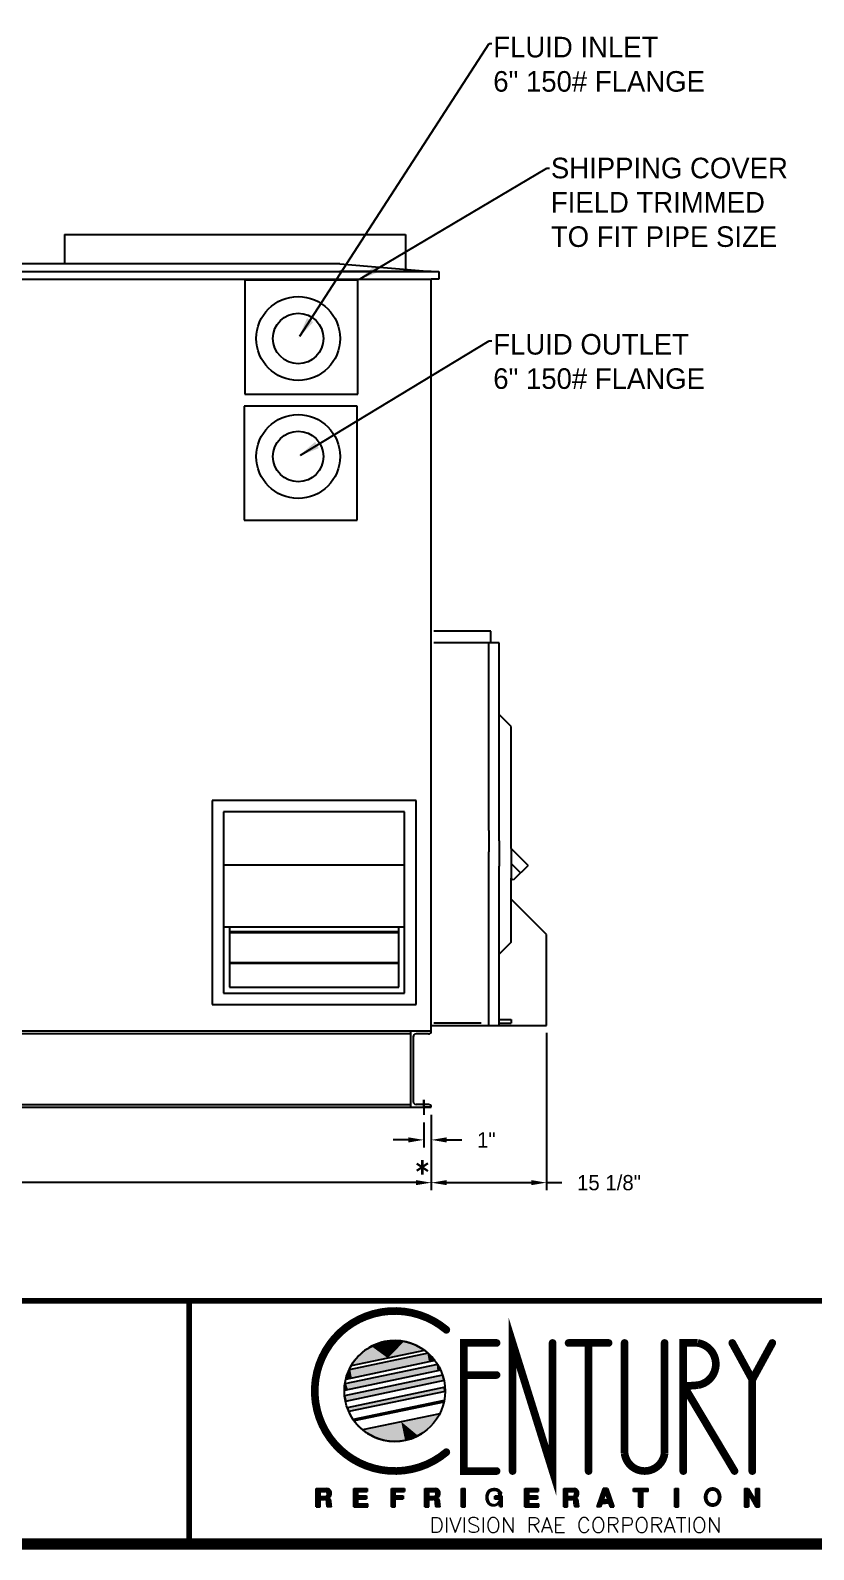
# Model space of a CAD drawing. Header units: inches. Extents: x -229 to 371, y -110 to 269.
# Drawn here: x -94.1 to 8.7, y -101.9 to 97.4 of the extents above; entities that cross this region are included whole.
import ezdxf

# ---------------------------------------------------------------- set-up
doc = ezdxf.new("R2010")
doc.units = ezdxf.units.IN
doc.header["$MEASUREMENT"] = 0
doc.layers.get('0').update_dxf_attribs({"color": 10})
doc.layers.add('Logo Century', color=1, linetype='Continuous')
doc.styles.add('ROMANS', font='romans.shx', dxfattribs={"height": 0.125})
doc.styles.add('SIMPLEX', font='SIMPLEX')

# ---------------------------------------------------------------- blocks, each defined once
blk = doc.blocks.new('L-C')
at = {"linetype": 'Continuous'}
for p, q in [((0.127, 1.789), (0.1933, 1.789)), ((0.127, 1.7347), (0.127, 1.7494)), ((0.1349, 1.7512), (0.1457, 1.7512)), ((0.148, 1.7514), (0.1515, 1.738)), ((0.149, 1.7517), (0.1529, 1.7385)), ((0.1494, 1.7518), (0.1542, 1.7393)), ((0.1499, 1.752), (0.1554, 1.7403)), ((0.1506, 1.7524), (0.1573, 1.7425)), ((0.1507, 1.7525), (0.159, 1.7451)), ((0.152, 1.7538), (0.1588, 1.7497)), ((0.1529, 1.7557), (0.1577, 1.7542)), ((0.1658, 1.7532), (0.159, 1.7451)), ((0.1674, 1.7511), (0.16, 1.7435)), ((0.168, 1.7506), (0.161, 1.7422)), ((0.1686, 1.7501), (0.1623, 1.7409)), ((0.1699, 1.7494), (0.1631, 1.7402)), ((0.1786, 1.7496), (0.1859, 1.7381)), ((0.1795, 1.7503), (0.1885, 1.7401)), ((0.1803, 1.751), (0.1905, 1.7425)), ((0.181, 1.752), (0.1921, 1.7454)), ((0.1815, 1.753), (0.193, 1.7484)), ((0.1819, 1.7546), (0.1932, 1.75)), ((0.127, 1.7347), (0.1297, 1.7347)), ((0.1501, 1.7378), (0.1334, 1.7371)), ((0.1711, 1.7489), (0.1655, 1.7384)), ((0.1724, 1.7486), (0.1687, 1.7368)), ((0.1735, 1.7484), (0.1715, 1.7359)), ((0.1746, 1.7484), (0.1744, 1.7354)), ((0.1756, 1.7485), (0.1774, 1.7354)), ((0.1767, 1.7487), (0.1803, 1.7358)), ((0.1776, 1.7491), (0.1831, 1.7366)), ((0.127, 1.6534), (0.127, 1.6038)), ((0.127, 1.5184), (0.127, 1.5047)), ((0.127, 1.3978), (0.1933, 1.3978)), ((0.127, 1.3435), (0.127, 1.3582)), ((0.127, 1.3435), (0.1297, 1.3435)), ((0.1501, 1.3466), (0.1334, 1.3459)), ((0.1349, 1.36), (0.1457, 1.36)), ((0.148, 1.3602), (0.1515, 1.3468)), ((0.149, 1.3605), (0.1529, 1.3473)), ((0.1494, 1.3606), (0.1542, 1.3481)), ((0.1499, 1.3608), (0.1554, 1.3491)), ((0.1506, 1.3612), (0.1573, 1.3513)), ((0.1507, 1.3613), (0.159, 1.3539)), ((0.152, 1.3626), (0.1588, 1.3585)), ((0.1529, 1.3645), (0.1577, 1.363)), ((0.1658, 1.362), (0.159, 1.3539)), ((0.1674, 1.3599), (0.16, 1.3523)), ((0.168, 1.3594), (0.161, 1.351)), ((0.1686, 1.3589), (0.1623, 1.3497)), ((0.1699, 1.3582), (0.1631, 1.349)), ((0.1711, 1.3577), (0.1655, 1.3472)), ((0.1724, 1.3574), (0.1687, 1.3456)), ((0.1735, 1.3572), (0.1715, 1.3447)), ((0.1746, 1.3572), (0.1744, 1.3442)), ((0.1756, 1.3573), (0.1774, 1.3442)), ((0.1767, 1.3575), (0.1803, 1.3446)), ((0.1776, 1.3579), (0.1831, 1.3454)), ((0.1786, 1.3584), (0.1859, 1.3469)), ((0.1795, 1.3591), (0.1885, 1.3489)), ((0.1803, 1.3598), (0.1905, 1.3513)), ((0.181, 1.3608), (0.1921, 1.3542)), ((0.1815, 1.3618), (0.193, 1.3572)), ((0.1819, 1.3634), (0.1932, 1.3588)), ((0.127, 1.2663), (0.1933, 1.2663)), ((0.127, 1.2663), (0.127, 1.2526)), ((0.1933, 1.2663), (0.1933, 1.2526)), ((0.127, 1.2526), (0.1933, 1.2526)), ((0.127, 1.1283), (0.1377, 1.13)), ((0.127, 1.1201), (0.127, 1.1283)), ((0.127, 1.1201), (0.1653, 1.1201)), ((0.1541, 1.1467), (0.1653, 1.1467)), ((0.1541, 1.1314), (0.1541, 1.1467)), ((0.1653, 1.1201), (0.1653, 1.1467)), ((0.1744, 1.1336), (0.1807, 1.1227)), ((0.1744, 1.1336), (0.1744, 1.1211)), ((0.127, 1.0377), (0.127, 0.9881)), ((0.127, 0.898), (0.1933, 0.898)), ((0.127, 0.8437), (0.127, 0.8585)), ((0.127, 0.8437), (0.1297, 0.8437)), ((0.1501, 0.8469), (0.1334, 0.8461)), ((0.1349, 0.8603), (0.1457, 0.8603)), ((0.148, 0.8605), (0.1515, 0.8471)), ((0.149, 0.8607), (0.1529, 0.8476)), ((0.1494, 0.8609), (0.1542, 0.8483)), ((0.1499, 0.8611), (0.1554, 0.8494)), ((0.1506, 0.8615), (0.1573, 0.8516)), ((0.1507, 0.8616), (0.159, 0.8542)), ((0.152, 0.8628), (0.1588, 0.8587)), ((0.1529, 0.8648), (0.1577, 0.8633)), ((0.1658, 0.8622), (0.159, 0.8542)), ((0.1674, 0.8602), (0.16, 0.8526)), ((0.168, 0.8597), (0.161, 0.8513)), ((0.1686, 0.8592), (0.1623, 0.85)), ((0.1699, 0.8584), (0.1631, 0.8492)), ((0.1711, 0.858), (0.1655, 0.8474)), ((0.1724, 0.8576), (0.1687, 0.8459)), ((0.1735, 0.8575), (0.1715, 0.845)), ((0.1746, 0.8575), (0.1744, 0.8445)), ((0.1756, 0.8576), (0.1774, 0.8445)), ((0.1767, 0.8578), (0.1803, 0.8449)), ((0.1776, 0.8581), (0.1831, 0.8457)), ((0.1786, 0.8587), (0.1859, 0.8471)), ((0.1795, 0.8593), (0.1885, 0.8492)), ((0.1803, 0.8601), (0.1905, 0.8515)), ((0.181, 0.8611), (0.1921, 0.8545)), ((0.1815, 0.8621), (0.193, 0.8574)), ((0.1819, 0.8637), (0.1932, 0.8591)), ((0.1933, 0.7561), (0.127, 0.7791)), ((0.127, 0.7653), (0.127, 0.7791)), ((0.1405, 0.7607), (0.127, 0.7653)), ((0.1933, 0.7404), (0.127, 0.7173)), ((0.1405, 0.7357), (0.127, 0.7312)), ((0.127, 0.7312), (0.127, 0.7173)), ((0.1405, 0.7607), (0.1405, 0.7482)), ((0.1405, 0.7357), (0.1405, 0.7482)), ((0.1774, 0.7482), (0.1517, 0.7569)), ((0.1517, 0.7482), (0.1517, 0.7569)), ((0.1774, 0.7482), (0.1517, 0.7395)), ((0.1517, 0.7482), (0.1517, 0.7395)), ((0.1933, 0.7404), (0.1933, 0.7561)), ((0.127, 0.6272), (0.182, 0.6272)), ((0.127, 0.6272), (0.127, 0.6135)), ((0.127, 0.6135), (0.182, 0.6135)), ((0.182, 0.6473), (0.1933, 0.6473)), ((0.182, 0.6272), (0.182, 0.6473)), ((0.182, 0.5942), (0.182, 0.6135)), ((0.1933, 0.6473), (0.1933, 0.5942)), ((0.182, 0.5942), (0.1933, 0.5942)), ((0.127, 0.4985), (0.1933, 0.4985)), ((0.127, 0.4985), (0.127, 0.4848)), ((0.1933, 0.4985), (0.1933, 0.4848)), ((0.127, 0.4848), (0.1933, 0.4848)), ((0.1934, 0.2472), (0.127, 0.2472)), ((0.1735, 0.2335), (0.127, 0.2062)), ((0.1735, 0.2335), (0.127, 0.2335)), ((0.1934, 0.2336), (0.148, 0.2069)), ((0.1934, 0.2472), (0.1934, 0.2336)), ((0.1934, 0.2337), (0.1935, 0.2337)), ((0.127, 0.2062), (0.127, 0.1932)), ((0.127, 0.1932), (0.1934, 0.1932)), ((0.148, 0.2069), (0.1934, 0.2069)), ((0.1934, 0.2069), (0.1934, 0.1932))]:
    blk.add_line(p, q, dxfattribs=at)
for p, q in [((0.127, 1.789), (0.127, 1.7753)), ((0.127, 1.7753), (0.1533, 1.7753)), ((0.1533, 1.7753), (0.1533, 1.7591)), ((0.1646, 1.7753), (0.182, 1.7753)), ((0.1646, 1.7753), (0.1646, 1.7564)), ((0.182, 1.7753), (0.182, 1.7562)), ((0.1933, 1.789), (0.1933, 1.7517)), ((0.127, 1.6534), (0.1933, 1.6534)), ((0.1933, 1.6534), (0.1933, 1.6054)), ((0.5037, 1.3296), (0.436, 1.6523)), ((0.5098, 1.3282), (0.4411, 1.6558)), ((0.4697, 1.672), (0.4843, 1.6751)), ((0.5425, 1.3249), (0.4697, 1.672)), ((0.5577, 1.3254), (0.4838, 1.6776)), ((0.5811, 1.3288), (0.5065, 1.684)), ((0.5268, 1.687), (0.5068, 1.6828)), ((0.6008, 1.3341), (0.5268, 1.687)), ((0.6187, 1.3411), (0.5459, 1.6878)), ((0.5697, 1.6858), (0.5477, 1.6792)), ((0.6397, 1.3525), (0.5697, 1.6858)), ((0.653, 1.3614), (0.5855, 1.683)), ((0.62, 1.671), (0.5894, 1.6646)), ((0.6798, 1.3862), (0.62, 1.671)), ((0.6899, 1.3989), (0.6344, 1.6635)), ((0.127, 1.6038), (0.1383, 1.6038)), ((0.1383, 1.6397), (0.1554, 1.6397)), ((0.1383, 1.6397), (0.1383, 1.6038)), ((0.1554, 1.6397), (0.1554, 1.608)), ((0.1667, 1.608), (0.1554, 1.608)), ((0.1667, 1.6397), (0.182, 1.6397)), ((0.1667, 1.6397), (0.1667, 1.608)), ((0.182, 1.6397), (0.182, 1.6054)), ((0.1933, 1.6054), (0.182, 1.6054)), ((0.4622, 1.3443), (0.4039, 1.622)), ((0.127, 1.5184), (0.1933, 1.5184)), ((0.127, 1.5047), (0.1554, 1.5047)), ((0.1554, 1.5047), (0.1554, 1.4757)), ((0.1667, 1.5047), (0.1667, 1.4757)), ((0.1667, 1.5047), (0.182, 1.5047)), ((0.182, 1.5047), (0.182, 1.4718)), ((0.1933, 1.5184), (0.1933, 1.4718)), ((0.1667, 1.4757), (0.1554, 1.4757)), ((0.1933, 1.4718), (0.182, 1.4718)), ((0.127, 1.3978), (0.127, 1.3841)), ((0.127, 1.3841), (0.1533, 1.3841)), ((0.1533, 1.3841), (0.1533, 1.3679)), ((0.1646, 1.3841), (0.1646, 1.3652)), ((0.1646, 1.3841), (0.182, 1.3841)), ((0.182, 1.3841), (0.182, 1.365)), ((0.1933, 1.3978), (0.1933, 1.3605)), ((0.6798, 1.3862), (0.6491, 1.3798)), ((0.5425, 1.3249), (0.5571, 1.328)), ((0.5425, 1.3249), (0.5571, 1.328)), ((0.6008, 1.3341), (0.5808, 1.3299)), ((0.6008, 1.3341), (0.5808, 1.3299)), ((0.6397, 1.3525), (0.6169, 1.3497)), ((0.127, 1.0377), (0.1933, 1.0377)), ((0.127, 0.9881), (0.1383, 0.9881)), ((0.1383, 1.024), (0.1554, 1.024)), ((0.1383, 1.024), (0.1383, 0.9881)), ((0.1554, 1.024), (0.1554, 0.9923)), ((0.1667, 0.9923), (0.1554, 0.9923)), ((0.1667, 1.024), (0.182, 1.024)), ((0.1667, 1.024), (0.1667, 0.9923)), ((0.182, 1.024), (0.182, 0.9897)), ((0.1933, 0.9897), (0.182, 0.9897)), ((0.1933, 1.0377), (0.1933, 0.9897)), ((0.127, 0.898), (0.127, 0.8843)), ((0.127, 0.8843), (0.1533, 0.8843)), ((0.1533, 0.8843), (0.1533, 0.8682)), ((0.1646, 0.8843), (0.182, 0.8843)), ((0.1646, 0.8843), (0.1646, 0.8655)), ((0.182, 0.8843), (0.182, 0.8653)), ((0.1933, 0.898), (0.1933, 0.8608)), ((0.127, 0.2472), (0.127, 0.2335))]:
    blk.add_line(p, q)
at = {"const_width": 0.0276}
for points in [[(0.764, 1.3208, 2.151009), (0.3236, 1.3208, 2.25)], [(0.7166, 0.679), (0.3206, 0.679, 0.899385), (0.3206, 0.535), (0.7166, 0.535)], [(0.5614, 0.4596), (0.5648, 0.4154, 0.8541), (0.7166, 0.4154), (0.7166, 0.4676), (0.2558, 0.4676)]]:
    blk.add_lwpolyline(points, format="xyb", dxfattribs=at)
at = {"linetype": 'Continuous'}
for points, format in [([(0.1457, 1.7512, 0.04518), (0.1486, 1.7516, 0.23841), (0.1525, 1.7547, 0.123436), (0.1533, 1.7591)], "xyb"), ([(0.159, 1.7451, 0.318957), (0.1799, 1.7357, 0.369216), (0.1933, 1.7517, 0.369216)], "xyb"), ([(0.1646, 1.7564, 0.398028), (0.1753, 1.7485, 0.408527), (0.182, 1.7562, 0.408527)], "xyb"), ([(0.1501, 1.7378, 0.166405), (0.1543, 1.7394, 0.10668), (0.159, 1.7451, 0.10668)], "xyb"), ([(0.1457, 1.36, 0.04518), (0.1486, 1.3604, 0.23841), (0.1525, 1.3635, 0.123436), (0.1533, 1.3679)], "xyb"), ([(0.1501, 1.3466, 0.166405), (0.1543, 1.3482, 0.10668), (0.159, 1.3539, 0.10668)], "xyb"), ([(0.159, 1.3539, 0.318957), (0.1799, 1.3445, 0.369216), (0.1933, 1.3605, 0.369216)], "xyb"), ([(0.1646, 1.3652, 0.398028), (0.1753, 1.3573, 0.408527), (0.182, 1.365, 0.408527)], "xyb"), ([(0.1538, 1.1737, 0.0126, 0.0126, 0), (0.1532, 1.1736, 0.0126, 0.0126, 0), (0.1528, 1.1734, 0.0126, 0.0125, 0), (0.1524, 1.1733, 0.0125, 0.0125, 0), (0.152, 1.1733, 0.0125, 0.0125, 0), (0.1517, 1.1732, 0.0125, 0.0125, 0), (0.1514, 1.1731, 0.0125, 0.0124, 0), (0.1511, 1.173, 0.0124, 0.0124, 0), (0.1508, 1.1729, 0.0124, 0.0124, 0), (0.1506, 1.1729, 0.0124, 0.0124, 0), (0.1504, 1.1728, 0.0124, 0.0124, 0), (0.1502, 1.1727, 0.0124, 0.0124, 0), (0.15, 1.1727, 0.0124, 0.0123, 0), (0.1498, 1.1726, 0.0123, 0.0123, 0), (0.1496, 1.1726, 0.0123, 0.0123, 0), (0.1494, 1.1725, 0.0123, 0.0123, 0), (0.1492, 1.1724, 0.0123, 0.0123, 0), (0.149, 1.1724, 0.0123, 0.0123, 0), (0.1488, 1.1723, 0.0123, 0.0123, 0), (0.1486, 1.1722, 0.0123, 0.0123, 0), (0.1484, 1.1721, 0.0123, 0.0122, 0), (0.1482, 1.1721, 0.0122, 0.0122, 0), (0.148, 1.172, 0.0122, 0.0122, 0), (0.1478, 1.1719, 0.0122, 0.0122, 0), (0.1476, 1.1718, 0.0122, 0.0122, 0), (0.1474, 1.1718, 0.0122, 0.0122, 0), (0.1472, 1.1717, 0.0122, 0.0122, 0), (0.147, 1.1716, 0.0122, 0.0121, 0), (0.1468, 1.1715, 0.0121, 0.0121, 0), (0.1466, 1.1714, 0.0121, 0.0121, 0), (0.1464, 1.1713, 0.0121, 0.0121, 0), (0.1462, 1.1713, 0.0121, 0.0121, 0), (0.146, 1.1712, 0.0121, 0.0121, 0), (0.1458, 1.1711, 0.0121, 0.0121, 0), (0.1456, 1.171, 0.0121, 0.012, 0), (0.1454, 1.1709, 0.012, 0.012, 0), (0.1452, 1.1708, 0.012, 0.012, 0), (0.145, 1.1707, 0.012, 0.012, 0), (0.1448, 1.1706, 0.012, 0.012, 0), (0.1446, 1.1705, 0.012, 0.012, 0), (0.1444, 1.1704, 0.012, 0.012, 0), (0.1442, 1.1703, 0.012, 0.0119, 0), (0.144, 1.1702, 0.0119, 0.0119, 0), (0.1437, 1.17, 0.0119, 0.0119, 0), (0.1435, 1.1699, 0.0119, 0.0119, 0), (0.1433, 1.1698, 0.0119, 0.0119, 0), (0.1431, 1.1697, 0.0119, 0.0119, 0), (0.1429, 1.1696, 0.0119, 0.0118, 0), (0.1427, 1.1695, 0.0118, 0.0118, 0), (0.1425, 1.1693, 0.0118, 0.0118, 0), (0.1423, 1.1692, 0.0118, 0.0118, 0), (0.1421, 1.1691, 0.0118, 0.0118, 0), (0.1419, 1.1689, 0.0118, 0.0118, 0), (0.1417, 1.1688, 0.0118, 0.0118, 0), (0.1415, 1.1687, 0.0118, 0.0117, 0), (0.1413, 1.1685, 0.0117, 0.0117, 0), (0.1411, 1.1684, 0.0117, 0.0117, 0), (0.1409, 1.1682, 0.0117, 0.0117, 0), (0.1406, 1.1681, 0.0117, 0.0117, 0), (0.1404, 1.1679, 0.0117, 0.0117, 0), (0.1402, 1.1677, 0.0117, 0.0116, 0), (0.14, 1.1676, 0.0116, 0.0116, 0), (0.1398, 1.1674, 0.0116, 0.0116, 0), (0.1396, 1.1672, 0.0116, 0.0116, 0), (0.1394, 1.1671, 0.0116, 0.0116, 0), (0.1392, 1.1669, 0.0116, 0.0116, 0), (0.1391, 1.1667, 0.0116, 0.0115, 0), (0.1389, 1.1665, 0.0115, 0.0115, 0), (0.1387, 1.1663, 0.0115, 0.0115, 0), (0.1385, 1.1661, 0.0115, 0.0115, 0), (0.1383, 1.1659, 0.0115, 0.0115, 0), (0.1381, 1.1657, 0.0115, 0.0114, 0), (0.1379, 1.1655, 0.0114, 0.0114, 0), (0.1377, 1.1653, 0.0114, 0.0114, 0), (0.1375, 1.1651, 0.0114, 0.0114, 0), (0.1374, 1.1648, 0.0114, 0.0114, 0), (0.1372, 1.1646, 0.0114, 0.0114, 0), (0.137, 1.1644, 0.0114, 0.0113, 0), (0.1368, 1.1641, 0.0113, 0.0113, 0), (0.1366, 1.1639, 0.0113, 0.0113, 0), (0.1365, 1.1636, 0.0113, 0.0113, 0), (0.1363, 1.1634, 0.0113, 0.0113, 0), (0.1361, 1.1631, 0.0113, 0.0112, 0), (0.136, 1.1629, 0.0112, 0.0112, 0), (0.1358, 1.1626, 0.0112, 0.0112, 0), (0.1357, 1.1623, 0.0112, 0.0112, 0), (0.1355, 1.162, 0.0112, 0.0112, 0), (0.1353, 1.1617, 0.0112, 0.0111, 0), (0.1352, 1.1614, 0.0111, 0.0111, 0), (0.135, 1.1611, 0.0111, 0.0111, 0), (0.1349, 1.1608, 0.0111, 0.0111, 0), (0.1348, 1.1605, 0.0111, 0.011, 0), (0.1346, 1.1602, 0.011, 0.011, 0), (0.1345, 1.1599, 0.011, 0.011, 0), (0.1343, 1.1595, 0.011, 0.011, 0), (0.1342, 1.1592, 0.011, 0.0109, 0), (0.1341, 1.1588, 0.0109, 0.0109, 0), (0.134, 1.1585, 0.0109, 0.0109, 0), (0.1338, 1.1581, 0.0109, 0.0109, 0), (0.1337, 1.1578, 0.0109, 0.0108, 0), (0.1336, 1.1574, 0.0108, 0.0108, 0), (0.1335, 1.157, 0.0108, 0.0108, 0), (0.1334, 1.1566, 0.0108, 0.0108, 0), (0.1333, 1.1562, 0.0108, 0.0107, 0), (0.1332, 1.1558, 0.0107, 0.0107, 0), (0.1331, 1.1554, 0.0107, 0.0107, 0), (0.133, 1.155, 0.0107, 0.0107, 0), (0.133, 1.1546, 0.0107, 0.0106, 0), (0.1329, 1.1541, 0.0106, 0.0106, 0), (0.1328, 1.1537, 0.0106, 0.0106, 0), (0.1327, 1.1533, 0.0106, 0.0105, 0), (0.1327, 1.1528, 0.0105, 0.0105, 0), (0.1326, 1.1523, 0.0105, 0.0105, 0), (0.1326, 1.1519, 0.0105, 0.0105, 0), (0.1326, 1.1514, 0.0105, 0.0104, 0), (0.1325, 1.151, 0.0104, 0.0104, 0), (0.1325, 1.1505, 0.0104, 0.0104, 0), (0.1325, 1.15, 0.0104, 0.0103, 0), (0.1325, 1.1495, 0.0103, 0.0103, 0), (0.1326, 1.149, 0.0103, 0.0103, 0), (0.1326, 1.1486, 0.0103, 0.0102, 0), (0.1326, 1.1481, 0.0102, 0.0102, 0), (0.1327, 1.1476, 0.0102, 0.0102, 0), (0.1327, 1.1471, 0.0102, 0.0101, 0), (0.1328, 1.1466, 0.0101, 0.0101, 0), (0.1329, 1.1461, 0.0101, 0.0101, 0), (0.133, 1.1456, 0.0101, 0.01, 0), (0.1331, 1.1451, 0.01, 0.01, 0), (0.1332, 1.1445, 0.01, 0.00997, 0), (0.1334, 1.144, 0.00997, 0.00994, 0), (0.1335, 1.1435, 0.00994, 0.00991, 0), (0.1337, 1.143, 0.00991, 0.00987, 0), (0.1339, 1.1425, 0.00987, 0.00983, 0), (0.1341, 1.142, 0.00983, 0.0098, 0), (0.1344, 1.1415, 0.0098, 0.00976, 0), (0.1346, 1.141, 0.00976, 0.00973, 0), (0.1349, 1.1405, 0.00973, 0.00969, 0), (0.1351, 1.14, 0.00969, 0.00965, 0), (0.1355, 1.1395, 0.00965, 0.00961, 0), (0.1358, 1.139, 0.00961, 0.00957, 0), (0.1361, 1.1385, 0.00957, 0.00953, 0), (0.1365, 1.138, 0.00953, 0.00949, 0), (0.1369, 1.1375, 0.00949, 0.00945, 0), (0.1373, 1.137, 0.00945, 0.00941, 0), (0.1377, 1.1365, 0.00941, 0.00937, 0), (0.1381, 1.136, 0.00937, 0.00932, 0), (0.1386, 1.1355, 0.00932, 0.00928, 0), (0.1391, 1.135, 0.00928, 0.00923, 0), (0.1397, 1.1345, 0.00923, 0.00918, 0), (0.1403, 1.134, 0.00918, 0.00912, 0), (0.141, 1.1335, 0.00912, 0.00907, 0), (0.1417, 1.133, 0.00907, 0.009, 0), (0.1425, 1.1324, 0.009, 0.00894, 0), (0.1433, 1.1319, 0.00894, 0.00886, 0), (0.1443, 1.1313, 0.00886, 0.00878, 0), (0.1455, 1.1306, 0.00878, 0.00868, 0), (0.1468, 1.1299, 0.00868, 0.00856, 0), (0.1485, 1.1291, 0.00856, 0.00842, 0), (0.1504, 1.1283, 0.00842, 0.00826, 0), (0.1527, 1.1273, 0.00826, 0.00808, 0), (0.1554, 1.1263, 0.00808, 0.00808, 0)], "xyseb"), ([(0.1457, 0.8603, 0.04518), (0.1486, 0.8606, 0.23841), (0.1525, 0.8637, 0.123436), (0.1533, 0.8682)], "xyb"), ([(0.1501, 0.8469, 0.166405), (0.1543, 0.8484, 0.10668), (0.159, 0.8542, 0.10668)], "xyb"), ([(0.159, 0.8542, 0.318957), (0.1799, 0.8448, 0.369216), (0.1933, 0.8608, 0.369216)], "xyb"), ([(0.1646, 0.8655, 0.398028), (0.1753, 0.8575, 0.408527), (0.182, 0.8653, 0.408527)], "xyb")]:
    blk.add_lwpolyline(points, format=format, dxfattribs=at)
at = {"const_width": 0.0138}
for points in [[(0.3236, 1.3277, 1), (0.3236, 1.3138, 1)], [(0.764, 1.3277, 1), (0.764, 1.3138, 1)], [(0.2558, 1.1467, 1), (0.2558, 1.1329, 1)], [(0.6014, 1.1467, 1), (0.6014, 1.1329, 1)], [(0.7166, 1.1467, 1), (0.7166, 1.1329, 1)], [(0.2558, 1.0891, 1), (0.2558, 1.0753, 1)], [(0.7166, 1.0891, 1), (0.7166, 1.0753, 1)], [(0.2558, 0.9451, 1), (0.2558, 0.9313, 1)], [(0.7166, 0.9451, 1), (0.7166, 0.9313, 1)], [(0.7166, 0.8875, 1), (0.7166, 0.8737, 1)], [(0.2558, 0.8155, 1), (0.2558, 0.8017, 1)], [(0.7166, 0.7435, 1), (0.7166, 0.7297, 1)], [(0.7166, 0.6859, 1), (0.7166, 0.6721, 1)], [(0.7166, 0.5419, 1), (0.7166, 0.5281, 1)], [(0.2558, 0.4746, 1), (0.2558, 0.4607, 1)], [(0.2558, 0.2901, 1), (0.2558, 0.2763, 1)], [(0.7166, 0.2981, 1), (0.7166, 0.2843, 1)], [(0.2558, 0.2262, 1), (0.2558, 0.2123, 1)], [(0.7166, 0.1542, 1), (0.7166, 0.1403, 1)]]:
    blk.add_lwpolyline(points, format="xyb", close=True, dxfattribs=at)
at = {"const_width": 0.0276}
for points in [[(0.2558, 1.1398), (0.2558, 1.2576), (0.7166, 1.2576), (0.7166, 1.1398)], [(0.6014, 1.2576), (0.6014, 1.1398)], [(0.7166, 0.9382), (0.2558, 0.9382), (0.7166, 1.0822), (0.2558, 1.0822)], [(0.7166, 0.8806), (0.7166, 0.7366)], [(0.7166, 0.8086), (0.2558, 0.8086)], [(0.5648, 0.4676), (0.2558, 0.2832)], [(0.2558, 0.2192), (0.5849, 0.2192), (0.7166, 0.2912)], [(0.5849, 0.2192), (0.7166, 0.1473)]]:
    blk.add_lwpolyline(points, dxfattribs=at)
at = {"linetype": 'Continuous', "const_width": 0.0126}
blk.add_lwpolyline([(0.1773, 1.128), (0.181, 1.1298), (0.1835, 1.1319), (0.1855, 1.1341), (0.187, 1.1365), (0.188, 1.1389), (0.1887, 1.1414), (0.1891, 1.144), (0.1892, 1.1466), (0.1893, 1.1491), (0.1891, 1.1517), (0.1888, 1.1542), (0.1884, 1.1566), (0.1877, 1.1589), (0.1869, 1.1611), (0.1858, 1.1631), (0.1846, 1.1649), (0.1831, 1.1666), (0.1814, 1.1681), (0.1796, 1.1694), (0.1776, 1.1705), (0.1757, 1.1715), (0.1736, 1.1723), (0.1717, 1.173), (0.1697, 1.1735), (0.1679, 1.1739), (0.1661, 1.1742), (0.1645, 1.1744), (0.1629, 1.1745), (0.1613, 1.1745), (0.1598, 1.1745), (0.1583, 1.1743), (0.1568, 1.1742), (0.1553, 1.1739), (0.1538, 1.1737)], dxfattribs=at)
at = {"linetype": 'Continuous', "const_width": 0.0138}
blk.add_lwpolyline([(0.1335, 0.3621, 0.095704), (0.1352, 0.3527, 0.105766), (0.1401, 0.3454, 0.049024), (0.1444, 0.342, 0.047564), (0.1493, 0.3394, 0.092975), (0.1619, 0.3369, 0.097762), (0.1738, 0.3391, 0.033639), (0.1807, 0.3424, 0.066645), (0.1838, 0.3447, 0.036448), (0.1865, 0.3477, 0.039834), (0.1885, 0.3509, 0.065348), (0.1904, 0.3559, 0.057325), (0.1911, 0.3621, 0.057208), (0.1904, 0.3682, 0.065267), (0.1885, 0.3732, 0.039838), (0.1865, 0.3763, 0.036432), (0.1838, 0.3794, 0.066661), (0.1807, 0.3817, 0.033639), (0.1738, 0.385, 0.097762), (0.1619, 0.3872, 0.093104), (0.1493, 0.3847, 0.047436), (0.1443, 0.382, 0.04905), (0.1401, 0.3786, 0.105029), (0.1353, 0.3715, 0.094594)], format="xyb", close=True, dxfattribs=at)
blk.add_circle((0.5438, 1.5064), 0.1813)
at = {"linetype": 'Continuous'}
for centre, radius, start, end in [((0.1363, 1.7268), 0.0245, 93.4801, 112.3321), ((0.1525, 1.7547), 1.8e-15, 134.9001, 296.5651), ((0.1336, 1.7326), 0.00442, 93.078, 152.8901), ((0.1753, 1.7485), 3.6e-15, 90, 269.6093), ((0.1799, 1.7357), 4e-16, 90, 260.9199), ((0.1363, 1.3356), 0.0245, 93.4801, 112.3321), ((0.1336, 1.3414), 0.00442, 93.078, 152.8901), ((0.1525, 1.3635), 1.8e-15, 134.9001, 296.5651), ((0.1753, 1.3573), 3.6e-15, 90, 269.6093), ((0.1799, 1.3445), 4e-16, 90, 260.9199), ((0.1732, 1.1392), 0.0181, 273.9089, 294.5458), ((0.1363, 0.8359), 0.0245, 93.4801, 112.3321), ((0.1336, 0.8417), 0.00442, 93.078, 152.8901), ((0.1525, 0.8637), 1.8e-15, 134.9001, 296.5651), ((0.1753, 0.8575), 3.6e-15, 90, 269.6093), ((0.1799, 0.8448), 4e-16, 90, 260.9199)]:
    blk.add_arc(centre, radius, start, end, dxfattribs=at)
for centre, radius, start, end in [((0.5438, 1.5064), 0.1815, 108.9978, 211.8542), ((0.5438, 1.5064), 0.1815, 123.4716, 126.4422), ((0.5438, 1.5064), 0.1815, 109.3232, 114.1144), ((0.5438, 1.5064), 0.1815, 95.3798, 101.851), ((0.5456, 1.5398), 0.148, 80.598, 89.8628), ((0.5438, 1.5064), 0.1815, 65.161, 76.7124), ((0.5442, 1.5064), 0.1811, 321.9612, 61.7409), ((0.5438, 1.5064), 0.1815, 306.9897, 318.5411), ((0.5264, 1.4191), 0.0923, 255.8167, 259.6946), ((0.5438, 1.5064), 0.1815, 269.5877, 274.3789), ((0.5438, 1.5064), 0.1815, 281.851, 288.3223), ((0.5438, 1.5064), 0.1815, 294.3687, 303.739)]:
    blk.add_arc(centre, radius, start, end)
for points in [[(0.127, 1.789), (0.127, 1.7753), (0.1933, 1.789), (0.182, 1.7753)], [(0.1349, 1.7512), (0.1334, 1.7371), (0.127, 1.7494), (0.1297, 1.7347)], [(0.1297, 1.7347), (0.127, 1.7347), (0.1297, 1.7347), (0.127, 1.7494)], [(0.1472, 1.7513), (0.1501, 1.7378), (0.1349, 1.7512), (0.1334, 1.7371)], [(0.148, 1.7514), (0.1472, 1.7513), (0.1515, 1.738), (0.1501, 1.7378)], [(0.149, 1.7517), (0.148, 1.7514), (0.1529, 1.7385), (0.1515, 1.738)], [(0.1494, 1.7518), (0.149, 1.7517), (0.1542, 1.7393), (0.1529, 1.7385)], [(0.1499, 1.752), (0.1494, 1.7518), (0.1554, 1.7403), (0.1542, 1.7393)], [(0.1506, 1.7524), (0.1499, 1.752), (0.1573, 1.7425), (0.1554, 1.7403)], [(0.1507, 1.7525), (0.1506, 1.7524), (0.159, 1.7451), (0.1573, 1.7425)], [(0.152, 1.7538), (0.1507, 1.7525), (0.1561, 1.7521), (0.159, 1.7451)], [(0.1529, 1.7557), (0.152, 1.7538), (0.1553, 1.755), (0.1588, 1.7497)], [(0.1533, 1.7591), (0.1529, 1.7557), (0.1533, 1.7591), (0.1553, 1.755)], [(0.1646, 1.7753), (0.1646, 1.7564), (0.1533, 1.7753), (0.1533, 1.7591)], [(0.1533, 1.7591), (0.159, 1.7451), (0.1646, 1.7564), (0.159, 1.7451)], [(0.1658, 1.7532), (0.1646, 1.7564), (0.159, 1.7451), (0.1646, 1.7564)], [(0.1674, 1.7511), (0.1658, 1.7532), (0.16, 1.7435), (0.159, 1.7451)], [(0.168, 1.7506), (0.1674, 1.7511), (0.161, 1.7422), (0.16, 1.7435)], [(0.1686, 1.7501), (0.168, 1.7506), (0.1623, 1.7409), (0.161, 1.7422)], [(0.1699, 1.7494), (0.1686, 1.7501), (0.1631, 1.7402), (0.1623, 1.7409)], [(0.1711, 1.7489), (0.1699, 1.7494), (0.1655, 1.7384), (0.1631, 1.7402)], [(0.1786, 1.7496), (0.1776, 1.7491), (0.1859, 1.7381), (0.1831, 1.7366)], [(0.1795, 1.7503), (0.1786, 1.7496), (0.1885, 1.7401), (0.1859, 1.7381)], [(0.1803, 1.751), (0.1795, 1.7503), (0.1905, 1.7425), (0.1885, 1.7401)], [(0.181, 1.752), (0.1803, 1.751), (0.1921, 1.7454), (0.1905, 1.7425)], [(0.1921, 1.7454), (0.181, 1.752), (0.193, 1.7484), (0.1815, 1.753)], [(0.1932, 1.75), (0.193, 1.7484), (0.1921, 1.7454), (0.181, 1.752)], [(0.1933, 1.7517), (0.1932, 1.75), (0.1819, 1.7546), (0.1815, 1.753)], [(0.1819, 1.7546), (0.1815, 1.753), (0.1932, 1.75), (0.193, 1.7484)], [(0.182, 1.7562), (0.1819, 1.7546), (0.1933, 1.7517), (0.1932, 1.75)], [(0.1933, 1.789), (0.1933, 1.7517), (0.182, 1.7753), (0.182, 1.7562)], [(0.1724, 1.7486), (0.1711, 1.7489), (0.1687, 1.7368), (0.1655, 1.7384)], [(0.1735, 1.7484), (0.1724, 1.7486), (0.1715, 1.7359), (0.1687, 1.7368)], [(0.1746, 1.7484), (0.1735, 1.7484), (0.1744, 1.7354), (0.1715, 1.7359)], [(0.1756, 1.7485), (0.1746, 1.7484), (0.1774, 1.7354), (0.1744, 1.7354)], [(0.1767, 1.7487), (0.1756, 1.7485), (0.1803, 1.7358), (0.1774, 1.7354)], [(0.1776, 1.7491), (0.1767, 1.7487), (0.1831, 1.7366), (0.1803, 1.7358)], [(0.1933, 1.6534), (0.182, 1.6397), (0.127, 1.6534), (0.1383, 1.6397)], [(0.1383, 1.6397), (0.1383, 1.6038), (0.127, 1.6534), (0.127, 1.6038)], [(0.1933, 1.6534), (0.1933, 1.6054), (0.182, 1.6397), (0.182, 1.6054)], [(0.1667, 1.6397), (0.1667, 1.608), (0.1554, 1.6397), (0.1554, 1.608)], [(0.1933, 1.5184), (0.182, 1.5047), (0.127, 1.5184), (0.127, 1.5047)], [(0.1667, 1.5047), (0.1667, 1.4757), (0.1554, 1.5047), (0.1554, 1.4757)], [(0.1933, 1.5184), (0.1933, 1.4718), (0.182, 1.5047), (0.182, 1.4718)], [(0.127, 1.3978), (0.127, 1.3841), (0.1933, 1.3978), (0.182, 1.3841)], [(0.1533, 1.3679), (0.1529, 1.3645), (0.1533, 1.3679), (0.1553, 1.3638)], [(0.1646, 1.3841), (0.1646, 1.3652), (0.1533, 1.3841), (0.1533, 1.3679)], [(0.1533, 1.3679), (0.159, 1.3539), (0.1646, 1.3652), (0.159, 1.3539)], [(0.1933, 1.3978), (0.1933, 1.3605), (0.182, 1.3841), (0.182, 1.365)], [(0.1349, 1.36), (0.1334, 1.3459), (0.127, 1.3582), (0.1297, 1.3435)], [(0.1297, 1.3435), (0.127, 1.3435), (0.1297, 1.3435), (0.127, 1.3582)], [(0.1472, 1.3601), (0.1501, 1.3466), (0.1349, 1.36), (0.1334, 1.3459)], [(0.148, 1.3602), (0.1472, 1.3601), (0.1515, 1.3468), (0.1501, 1.3466)], [(0.149, 1.3605), (0.148, 1.3602), (0.1529, 1.3473), (0.1515, 1.3468)], [(0.1494, 1.3606), (0.149, 1.3605), (0.1542, 1.3481), (0.1529, 1.3473)], [(0.1499, 1.3608), (0.1494, 1.3606), (0.1554, 1.3491), (0.1542, 1.3481)], [(0.1506, 1.3612), (0.1499, 1.3608), (0.1573, 1.3513), (0.1554, 1.3491)], [(0.1507, 1.3613), (0.1506, 1.3612), (0.159, 1.3539), (0.1573, 1.3513)], [(0.152, 1.3626), (0.1507, 1.3613), (0.1561, 1.3609), (0.159, 1.3539)], [(0.1529, 1.3645), (0.152, 1.3626), (0.1553, 1.3638), (0.1588, 1.3585)], [(0.1658, 1.362), (0.1646, 1.3652), (0.159, 1.3539), (0.1646, 1.3652)], [(0.1674, 1.3599), (0.1658, 1.362), (0.16, 1.3523), (0.159, 1.3539)], [(0.168, 1.3594), (0.1674, 1.3599), (0.161, 1.351), (0.16, 1.3523)], [(0.1686, 1.3589), (0.168, 1.3594), (0.1623, 1.3497), (0.161, 1.351)], [(0.1699, 1.3582), (0.1686, 1.3589), (0.1631, 1.349), (0.1623, 1.3497)], [(0.1711, 1.3577), (0.1699, 1.3582), (0.1655, 1.3472), (0.1631, 1.349)], [(0.1724, 1.3574), (0.1711, 1.3577), (0.1687, 1.3456), (0.1655, 1.3472)], [(0.1735, 1.3572), (0.1724, 1.3574), (0.1715, 1.3447), (0.1687, 1.3456)], [(0.1746, 1.3572), (0.1735, 1.3572), (0.1744, 1.3442), (0.1715, 1.3447)], [(0.1756, 1.3573), (0.1746, 1.3572), (0.1774, 1.3442), (0.1744, 1.3442)], [(0.1767, 1.3575), (0.1756, 1.3573), (0.1803, 1.3446), (0.1774, 1.3442)], [(0.1776, 1.3579), (0.1767, 1.3575), (0.1831, 1.3454), (0.1803, 1.3446)], [(0.1786, 1.3584), (0.1776, 1.3579), (0.1859, 1.3469), (0.1831, 1.3454)], [(0.1795, 1.3591), (0.1786, 1.3584), (0.1885, 1.3489), (0.1859, 1.3469)], [(0.1803, 1.3598), (0.1795, 1.3591), (0.1905, 1.3513), (0.1885, 1.3489)], [(0.181, 1.3608), (0.1803, 1.3598), (0.1921, 1.3542), (0.1905, 1.3513)], [(0.1921, 1.3542), (0.181, 1.3608), (0.193, 1.3572), (0.1815, 1.3618)], [(0.1932, 1.3588), (0.193, 1.3572), (0.1921, 1.3542), (0.181, 1.3608)], [(0.1933, 1.3605), (0.1932, 1.3588), (0.1819, 1.3634), (0.1815, 1.3618)], [(0.1819, 1.3634), (0.1815, 1.3618), (0.1932, 1.3588), (0.193, 1.3572)], [(0.182, 1.365), (0.1819, 1.3634), (0.1933, 1.3605), (0.1932, 1.3588)], [(0.1933, 1.2663), (0.1933, 1.2526), (0.127, 1.2663), (0.127, 1.2526)], [(0.1653, 1.1201), (0.127, 1.1201), (0.1377, 1.13), (0.127, 1.1283)], [(0.1541, 1.1314), (0.1653, 1.1201), (0.1541, 1.1314), (0.1377, 1.13)], [(0.1653, 1.1467), (0.1653, 1.1201), (0.1541, 1.1467), (0.1541, 1.1314)], [(0.1744, 1.1336), (0.1807, 1.1227), (0.1744, 1.1336), (0.1744, 1.1211)], [(0.1807, 1.1227), (0.1744, 1.1211), (0.1776, 1.1216), (0.1744, 1.1211)], [(0.1933, 1.0377), (0.182, 1.024), (0.127, 1.0377), (0.1383, 1.024)], [(0.1383, 1.024), (0.1383, 0.9881), (0.127, 1.0377), (0.127, 0.9881)], [(0.1667, 1.024), (0.1667, 0.9923), (0.1554, 1.024), (0.1554, 0.9923)], [(0.1933, 1.0377), (0.1933, 0.9897), (0.182, 1.024), (0.182, 0.9897)], [(0.127, 0.898), (0.127, 0.8843), (0.1933, 0.898), (0.182, 0.8843)], [(0.1646, 0.8843), (0.1646, 0.8655), (0.1533, 0.8843), (0.1533, 0.8682)], [(0.1933, 0.898), (0.1933, 0.8608), (0.182, 0.8843), (0.182, 0.8653)], [(0.1349, 0.8603), (0.1334, 0.8461), (0.127, 0.8585), (0.1297, 0.8437)], [(0.1297, 0.8437), (0.127, 0.8437), (0.1297, 0.8437), (0.127, 0.8585)], [(0.1472, 0.8604), (0.1501, 0.8469), (0.1349, 0.8603), (0.1334, 0.8461)], [(0.148, 0.8605), (0.1472, 0.8604), (0.1515, 0.8471), (0.1501, 0.8469)], [(0.149, 0.8607), (0.148, 0.8605), (0.1529, 0.8476), (0.1515, 0.8471)], [(0.1494, 0.8609), (0.149, 0.8607), (0.1542, 0.8483), (0.1529, 0.8476)], [(0.1499, 0.8611), (0.1494, 0.8609), (0.1554, 0.8494), (0.1542, 0.8483)], [(0.1506, 0.8615), (0.1499, 0.8611), (0.1573, 0.8516), (0.1554, 0.8494)], [(0.1507, 0.8616), (0.1506, 0.8615), (0.159, 0.8542), (0.1573, 0.8516)], [(0.152, 0.8628), (0.1507, 0.8616), (0.1561, 0.8612), (0.159, 0.8542)], [(0.1529, 0.8648), (0.152, 0.8628), (0.1553, 0.864), (0.1588, 0.8587)], [(0.1533, 0.8682), (0.1529, 0.8648), (0.1533, 0.8682), (0.1553, 0.864)], [(0.1533, 0.8682), (0.159, 0.8542), (0.1646, 0.8655), (0.159, 0.8542)], [(0.1658, 0.8622), (0.1646, 0.8655), (0.159, 0.8542), (0.1646, 0.8655)], [(0.1674, 0.8602), (0.1658, 0.8622), (0.16, 0.8526), (0.159, 0.8542)], [(0.168, 0.8597), (0.1674, 0.8602), (0.161, 0.8513), (0.16, 0.8526)], [(0.1686, 0.8592), (0.168, 0.8597), (0.1623, 0.85), (0.161, 0.8513)], [(0.1699, 0.8584), (0.1686, 0.8592), (0.1631, 0.8492), (0.1623, 0.85)], [(0.1711, 0.858), (0.1699, 0.8584), (0.1655, 0.8474), (0.1631, 0.8492)], [(0.1724, 0.8576), (0.1711, 0.858), (0.1687, 0.8459), (0.1655, 0.8474)], [(0.1735, 0.8575), (0.1724, 0.8576), (0.1715, 0.845), (0.1687, 0.8459)], [(0.1746, 0.8575), (0.1735, 0.8575), (0.1744, 0.8445), (0.1715, 0.845)], [(0.1756, 0.8576), (0.1746, 0.8575), (0.1774, 0.8445), (0.1744, 0.8445)], [(0.1767, 0.8578), (0.1756, 0.8576), (0.1803, 0.8449), (0.1774, 0.8445)], [(0.1776, 0.8581), (0.1767, 0.8578), (0.1831, 0.8457), (0.1803, 0.8449)], [(0.1786, 0.8587), (0.1776, 0.8581), (0.1859, 0.8471), (0.1831, 0.8457)], [(0.1795, 0.8593), (0.1786, 0.8587), (0.1885, 0.8492), (0.1859, 0.8471)], [(0.1803, 0.8601), (0.1795, 0.8593), (0.1905, 0.8515), (0.1885, 0.8492)], [(0.181, 0.8611), (0.1803, 0.8601), (0.1921, 0.8545), (0.1905, 0.8515)], [(0.1921, 0.8545), (0.181, 0.8611), (0.193, 0.8574), (0.1815, 0.8621)], [(0.1932, 0.8591), (0.193, 0.8574), (0.1921, 0.8545), (0.181, 0.8611)], [(0.1933, 0.8608), (0.1932, 0.8591), (0.1819, 0.8637), (0.1815, 0.8621)], [(0.1819, 0.8637), (0.1815, 0.8621), (0.1932, 0.8591), (0.193, 0.8574)], [(0.182, 0.8653), (0.1819, 0.8637), (0.1933, 0.8608), (0.1932, 0.8591)], [(0.127, 0.7791), (0.1933, 0.7561), (0.127, 0.7653), (0.1774, 0.7482)], [(0.1774, 0.7482), (0.127, 0.7312), (0.1933, 0.7404), (0.127, 0.7173)], [(0.1517, 0.7569), (0.1405, 0.7607), (0.1517, 0.7395), (0.1405, 0.7357)], [(0.1933, 0.7561), (0.1774, 0.7482), (0.1933, 0.7404), (0.1774, 0.7482)], [(0.182, 0.6272), (0.182, 0.6135), (0.127, 0.6272), (0.127, 0.6135)], [(0.1933, 0.6473), (0.1933, 0.5942), (0.182, 0.6473), (0.182, 0.5942)], [(0.1933, 0.4985), (0.1933, 0.4848), (0.127, 0.4985), (0.127, 0.4848)], [(0.1934, 0.2472), (0.1934, 0.2336), (0.127, 0.2062), (0.127, 0.1932)], [(0.127, 0.2472), (0.127, 0.2335), (0.1934, 0.2472), (0.1735, 0.2335)], [(0.1934, 0.2069), (0.148, 0.2069), (0.1934, 0.1932), (0.127, 0.1932)]]:
    blk.add_solid(points, dxfattribs=at)
for points in [[(0.436, 1.6523), (0.4416, 1.6535), (0.436, 1.6523), (0.4411, 1.6558)], [(0.4416, 1.6535), (0.5094, 1.3305), (0.436, 1.6523), (0.5037, 1.3296)], [(0.4697, 1.672), (0.4843, 1.6751), (0.4697, 1.672), (0.4838, 1.6776)], [(0.4843, 1.6751), (0.5571, 1.328), (0.4697, 1.672), (0.5425, 1.3249)], [(0.5168, 1.6849), (0.5068, 1.6828), (0.5166, 1.6858), (0.5065, 1.684)], [(0.5268, 1.687), (0.6008, 1.3341), (0.5068, 1.6828), (0.5808, 1.3299)], [(0.5168, 1.6849), (0.5268, 1.687), (0.5168, 1.6849), (0.5163, 1.6857)], [(0.5607, 1.687), (0.5616, 1.6821), (0.5459, 1.6878), (0.5477, 1.6792)], [(0.5697, 1.6858), (0.6397, 1.3525), (0.5477, 1.6792), (0.6169, 1.3497)], [(0.5616, 1.6821), (0.5697, 1.6858), (0.5616, 1.6821), (0.5608, 1.687)], [(0.6047, 1.6678), (0.5955, 1.6803), (0.5894, 1.6646), (0.5855, 1.683)], [(0.62, 1.671), (0.6798, 1.3862), (0.5894, 1.6646), (0.6491, 1.3798)], [(0.6047, 1.6678), (0.6014, 1.6784), (0.6047, 1.6678), (0.5955, 1.6803)], [(0.6047, 1.6678), (0.6068, 1.6766), (0.6047, 1.6678), (0.6014, 1.6784)], [(0.6047, 1.6678), (0.6126, 1.6743), (0.6047, 1.6678), (0.6068, 1.6766)], [(0.6047, 1.6678), (0.62, 1.671), (0.6047, 1.6678), (0.6126, 1.6743)], [(0.6621, 1.5312), (0.6344, 1.6635), (0.6621, 1.5312), (0.6508, 1.6529)], [(0.6621, 1.5312), (0.6508, 1.6529), (0.6621, 1.5312), (0.667, 1.6396)], [(0.4331, 1.4831), (0.3869, 1.5976), (0.4331, 1.4831), (0.3774, 1.5788)], [(0.4331, 1.4831), (0.4039, 1.622), (0.4331, 1.4831), (0.3869, 1.5976)], [(0.6621, 1.5312), (0.667, 1.6396), (0.6621, 1.5312), (0.6803, 1.626)], [(0.6621, 1.5312), (0.6803, 1.626), (0.6621, 1.5312), (0.6937, 1.6087)], [(0.6621, 1.5312), (0.6937, 1.6087), (0.6621, 1.5312), (0.7048, 1.5901)], [(0.6621, 1.5312), (0.7048, 1.5901), (0.6621, 1.5312), (0.7119, 1.5747)], [(0.4331, 1.4831), (0.3654, 1.5398), (0.4331, 1.4831), (0.3627, 1.5183)], [(0.4331, 1.4831), (0.3708, 1.561), (0.4331, 1.4831), (0.3654, 1.5398)], [(0.4331, 1.4831), (0.3774, 1.5788), (0.4331, 1.4831), (0.3708, 1.561)], [(0.6621, 1.5312), (0.7119, 1.5747), (0.6621, 1.5312), (0.718, 1.5572)], [(0.6621, 1.5312), (0.718, 1.5572), (0.6621, 1.5312), (0.7214, 1.5436)], [(0.6621, 1.5312), (0.7237, 1.5298), (0.6621, 1.5312), (0.7214, 1.5436)], [(0.6621, 1.5312), (0.7222, 1.4729), (0.6621, 1.5312), (0.7249, 1.4944)], [(0.6621, 1.5312), (0.7102, 1.4339), (0.6621, 1.5312), (0.7168, 1.4517)], [(0.6621, 1.5312), (0.7007, 1.4152), (0.6621, 1.5312), (0.7102, 1.4339)], [(0.6621, 1.5312), (0.6899, 1.3989), (0.6621, 1.5312), (0.7007, 1.4152)], [(0.6621, 1.5312), (0.7168, 1.4517), (0.6621, 1.5312), (0.7222, 1.4729)], [(0.6621, 1.5312), (0.7252, 1.5113), (0.6621, 1.5312), (0.7237, 1.5298)], [(0.6621, 1.5312), (0.7249, 1.4944), (0.6621, 1.5312), (0.7252, 1.5113)], [(0.4331, 1.4831), (0.3627, 1.5183), (0.4331, 1.4831), (0.3624, 1.5014)], [(0.4331, 1.4831), (0.3624, 1.5014), (0.4331, 1.4831), (0.3639, 1.4829)], [(0.4331, 1.4831), (0.3639, 1.4829), (0.4331, 1.4831), (0.3662, 1.4691)], [(0.4331, 1.4831), (0.3696, 1.4555), (0.4331, 1.4831), (0.3662, 1.4691)], [(0.4331, 1.4831), (0.3757, 1.438), (0.4331, 1.4831), (0.3696, 1.4555)], [(0.4331, 1.4831), (0.3828, 1.4226), (0.4331, 1.4831), (0.3757, 1.438)], [(0.4331, 1.4831), (0.3939, 1.4041), (0.4331, 1.4831), (0.3828, 1.4226)], [(0.4331, 1.4831), (0.4073, 1.3868), (0.4331, 1.4831), (0.3939, 1.4041)], [(0.4331, 1.4831), (0.4206, 1.3732), (0.4331, 1.4831), (0.4073, 1.3868)], [(0.4331, 1.4831), (0.4368, 1.3598), (0.4331, 1.4831), (0.4206, 1.3732)], [(0.4331, 1.4831), (0.4622, 1.3443), (0.4331, 1.4831), (0.4368, 1.3598)], [(0.6645, 1.383), (0.6611, 1.3679), (0.6491, 1.3798), (0.653, 1.3614)], [(0.6645, 1.383), (0.6657, 1.372), (0.6645, 1.383), (0.6611, 1.3679)], [(0.6645, 1.383), (0.6798, 1.3862), (0.6645, 1.383), (0.6743, 1.3803)], [(0.6645, 1.383), (0.6743, 1.3803), (0.6645, 1.383), (0.6699, 1.3758)], [(0.6645, 1.383), (0.6699, 1.3758), (0.6645, 1.383), (0.6657, 1.372)], [(0.5037, 1.3296), (0.5094, 1.3305), (0.5037, 1.3296), (0.5098, 1.3282)], [(0.5425, 1.3249), (0.5571, 1.328), (0.5425, 1.3249), (0.5577, 1.3254)], [(0.5908, 1.332), (0.5808, 1.3299), (0.591, 1.3312), (0.5811, 1.3288)], [(0.5908, 1.332), (0.6008, 1.3341), (0.5908, 1.332), (0.5907, 1.3311)], [(0.6319, 1.3477), (0.6307, 1.3526), (0.6187, 1.3411), (0.6169, 1.3497)], [(0.6307, 1.3526), (0.6397, 1.3525), (0.6307, 1.3526), (0.632, 1.3478)]]:
    blk.add_solid(points)
at = {"style": 'SIMPLEX', "width": 1.0625}
blk.add_text('DIVISION RAE CORPORATION', height=0.053586, rotation=270, dxfattribs=at).set_placement((0.0347, 1.3811))

msp = doc.modelspace()

# ---------------------------------------------------------------- linework, layer by layer
at = {"color": 1, "ltscale": 5}
for p, q in [((-58.76, 57.28), (-33.9, 95.65)), ((-33.9, 95.65), (-33.54, 95.65)), ((-50.83, 64.82), (-26.34, 79.34)), ((-26.34, 79.34), (-25.98, 79.34)), ((-161.49, 65.77), (-41.49, 65.77)), ((-53.49, 66.77), (-149.49, 66.77)), ((-53.49, 66.77), (-41.49, 65.77)), ((-41.49, 65.77), (-53.49, 65.77)), ((-41.49, 65.77), (-40.49, 65.77)), ((-40.49, 65.77), (-40.49, 64.77)), ((-161.49, 64.77), (-41.49, 64.77)), ((-51.14, 64.64), (-65.97, 64.64)), ((-65.97, 64.64), (-65.97, 49.68)), ((-51.14, 49.68), (-51.14, 64.64)), ((-41.49, -33.86), (-41.49, 64.77)), ((-40.49, 64.77), (-41.49, 64.77)), ((-58.65, 41.69), (-33.9, 56.67)), ((-33.9, 56.67), (-33.54, 56.67)), ((-51.21, 48.1), (-66.04, 48.1)), ((-66.04, 48.1), (-66.04, 33.15)), ((-65.97, 49.68), (-51.14, 49.68)), ((-51.21, 33.15), (-51.21, 48.1)), ((-66.04, 33.15), (-51.21, 33.15)), ((-41.49, -33.86), (-161.49, -33.86)), ((-44.24, -33.86), (-44.24, -43.86)), ((-41.49, -33.86), (-41.49, -33.86)), ((-44.24, -34.23), (-158.74, -34.23)), ((-43.87, -34.61), (-43.87, -43.11)), ((-41.87, -34.23), (-43.49, -34.23)), ((-26.37, -34.11), (-26.37, -54.74)), ((-158.74, -43.48), (-44.24, -43.48)), ((-41.87, -43.48), (-43.49, -43.48)), ((-42.49, -43.86), (-42.49, -42.86)), ((-42.49, -42.86), (-42.49, -44.86)), ((-161.49, -43.86), (-41.49, -43.86)), ((-41.49, -43.86), (-42.49, -43.86)), ((-41.49, -43.86), (-41.49, -43.86)), ((-41.49, -44.86), (-41.49, -54.74)), ((-41.49, -44.86), (-41.49, -49.13)), ((-42.49, -45.86), (-42.49, -49.13)), ((-41.49, -46.01), (-41.49, -54.74)), ((-44.49, -48.13), (-46.49, -48.13)), ((-39.49, -48.13), (-37.49, -48.13)), ((-43.49, -53.74), (-96.66, -53.74)), ((-39.49, -53.74), (-28.37, -53.74)), ((-26.37, -53.74), (-24.37, -53.74))]:
    msp.add_line(p, q, dxfattribs=at)
at = {"color": 1, "linetype": 'Continuous'}
for p, q in [((-89.62, 70.64), (-44.87, 70.64)), ((-89.62, 70.64), (-89.62, 66.77)), ((-44.87, 70.64), (-44.87, 66.05)), ((-87.87, 65.77), (-46.62, 65.77)), ((-87.87, 65.75), (-46.62, 65.75)), ((-43.49, -3.62), (-70.24, -3.62)), ((-70.24, -3.62), (-70.24, -30.37)), ((-43.49, -30.37), (-43.49, -3.62)), ((-44.99, -5.12), (-68.74, -5.12)), ((-68.74, -5.12), (-68.74, -28.87)), ((-44.99, -28.87), (-44.99, -5.12)), ((-26.37, -21.2), (-31.02, -16.55)), ((-67.96, -20.23), (-67.96, -28.09)), ((-45.77, -20.84), (-67.96, -20.84)), ((-67.96, -20.91), (-45.77, -20.91)), ((-45.77, -28.09), (-45.77, -20.23)), ((-26.37, -33.11), (-26.37, -21.2)), ((-45.77, -24.91), (-67.96, -24.91)), ((-67.96, -24.97), (-45.77, -24.97)), ((-68.74, -28.87), (-44.99, -28.87)), ((-67.96, -28.09), (-45.77, -28.09)), ((-70.24, -30.37), (-43.49, -30.37)), ((-41.49, -33.11), (-26.37, -33.11))]:
    msp.add_line(p, q, dxfattribs=at)
at = {"color": 1}
for p, q in [((-33.7, 18.61), (-41.17, 18.61)), ((-33.7, 17.08), (-33.7, 18.61)), ((-32.59, 17.08), (-41.17, 17.08)), ((-33.94, -7.56), (-33.94, 17.08)), ((-32.59, -8.9), (-32.59, 17.08)), ((-31.02, 6.08), (-32.59, 7.65)), ((-31.02, -9.92), (-31.02, 6.08)), ((-33.94, -7.56), (-33.94, -10.34)), ((-32.59, -8.9), (-32.59, -12.24)), ((-28.8, -12.14), (-31.02, -9.92)), ((-31.02, -9.92), (-31.02, -13.81)), ((-33.94, -33.23), (-33.94, -10.34)), ((-29.77, -13.11), (-31.02, -11.87)), ((-32.59, -33.23), (-32.59, -12.24)), ((-31.02, -22.22), (-31.02, -13.81)), ((-30.75, -14.08), (-31.02, -13.81)), ((-28.8, -12.14), (-30.75, -14.08)), ((-31.02, -22.22), (-32.59, -23.79)), ((-34.95, -32.83), (-41.17, -32.83)), ((-32.59, -32.36), (-31.02, -32.36)), ((-32.59, -32.83), (-31.02, -32.83)), ((-31.02, -32.36), (-31.02, -32.83))]:
    msp.add_line(p, q, dxfattribs=at)
at = {"ltscale": 5}
for p, q in [((-44.99, -12.12), (-68.74, -12.12)), ((-44.99, -20.23), (-68.74, -20.23))]:
    msp.add_line(p, q, dxfattribs=at)
at = {"lineweight": 30}
msp.add_line((-73.27, -101.14), (-73.27, -69.25), dxfattribs=at)
at = {"const_width": 1.46}
msp.add_lwpolyline([(-219.07, -101.14), (364.13, -101.14), (364.13, 263.36), (-219.07, 263.36), (-219.07, -101.14)], dxfattribs=at)
at = {"lineweight": 30, "const_width": 0.729}
for points in [[(-72.41, -69.25), (-219.07, -69.25)], [(364.13, -69.25), (-73.27, -69.25), (-73.27, -101.14)]]:
    msp.add_lwpolyline(points, dxfattribs=at)
at = {"color": 1, "ltscale": 5}
for centre, radius in [((-58.96, 56.98), 5.5), ((-58.96, 56.98), 3.31), ((-58.96, 41.5), 5.5), ((-58.96, 41.5), 3.31)]:
    msp.add_circle(centre, radius, dxfattribs=at)
for centre, start, end in [((-41.87, -33.86), 270, 360), ((-43.49, -34.61), 90, 180), ((-43.49, -43.11), 180, 270), ((-41.87, -43.86), 0, 90)]:
    msp.add_arc(centre, 0.375, start, end, dxfattribs=at)
for points in [[(-48.42, 65.69), (-51.14, 64.64), (-48.91, 66.52)], [(-56.99, 59.13), (-58.96, 56.98), (-57.8, 59.65)], [(-56.25, 42.59), (-58.96, 41.5), (-56.74, 43.41)], [(-44.49, -47.8), (-44.49, -48.47), (-42.49, -48.13)], [(-39.49, -47.8), (-39.49, -48.47), (-41.49, -48.13)], [(-43.49, -53.41), (-43.49, -54.07), (-41.49, -53.74)], [(-39.49, -53.41), (-39.49, -54.07), (-41.49, -53.74)], [(-28.37, -53.41), (-28.37, -54.07), (-26.37, -53.74)]]:
    msp.add_solid(points, dxfattribs=at)

# ---------------------------------------------------------------- block references
at = {"layer": 'Logo Century', "lineweight": 30, "xscale": 36.45, "yscale": 36.45, "zscale": 36.45, "rotation": 90}
msp.add_blockref('L-C', (8.62, -100.89), dxfattribs=at)

# ---------------------------------------------------------------- texts
at = {"color": 1}
for s, height, p in [('FLUID INLET', 2.7, (-33.36, 93.85)), ('6" 150# FLANGE', 2.7, (-33.36, 89.35)), ('SHIPPING COVER', 2.7, (-25.8, 77.99)), ('FIELD TRIMMED', 2.7, (-25.8, 73.49)), ('TO FIT PIPE SIZE', 2.7, (-25.8, 68.99)), ('FLUID OUTLET', 2.7, (-33.36, 54.87)), ('6" 150# FLANGE', 2.7, (-33.36, 50.37)), ('1"', 2, (-35.49, -49.13)), ('15 1/8"', 2, (-22.37, -54.74))]:
    msp.add_text(s, height=height, dxfattribs=at).set_placement(p)
at = {"color": 1, "style": 'ROMANS'}
msp.add_text('*', height=3.36, dxfattribs=at).set_placement((-43.83, -54.13))

doc.saveas('drawing.dxf')
